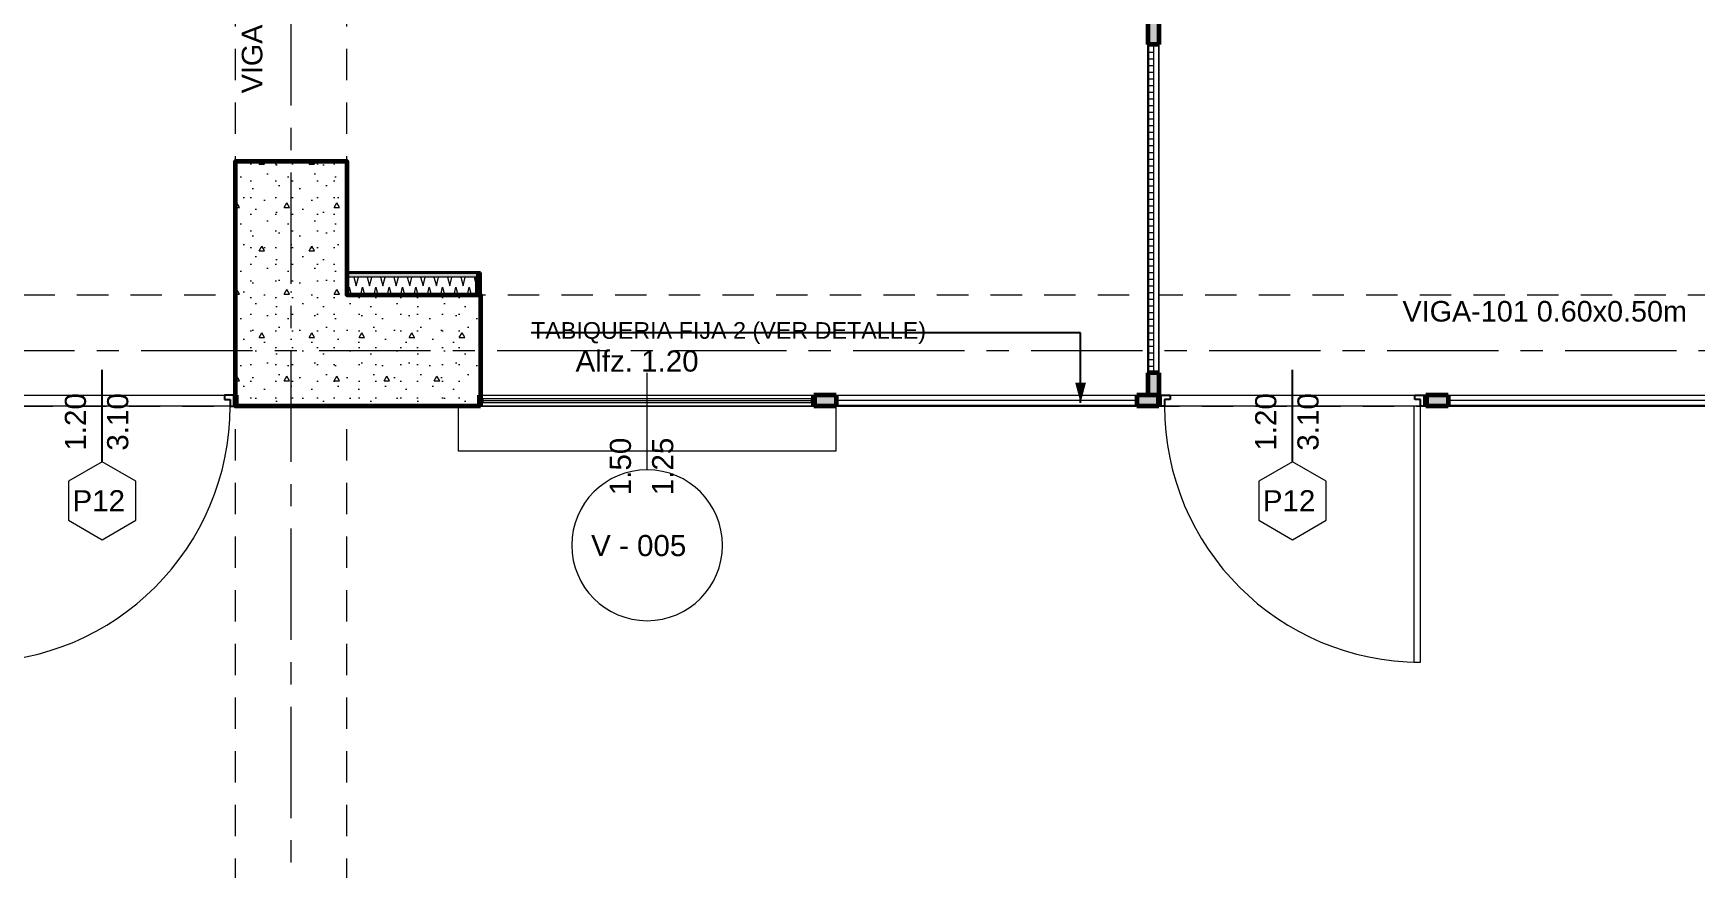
# Model space of a CAD drawing. Header units: inches. Extents: x -19 to 5698, y -728 to 92.
# Drawn here: x 299.66 to 307.13, y 27.62 to 31.37 of the extents above; entities that cross this region are included whole.
import ezdxf

# ---------------------------------------------------------------- set-up
doc = ezdxf.new("R2010")
doc.units = ezdxf.units.IN
doc.header["$MEASUREMENT"] = 0
doc.set_wipeout_variables(frame=1)
for name, pattern in [('HIDDEN', [0.375, 0.25, -0.125]), ('Hidden Line', [0.195611, 0.141111, -0.0545]), ('Punto & Raya', [0.65, 0.5, -0.075, 0, -0.075]), ('Wipeout_Contour', [1, 0, -1])]:
    doc.linetypes.add(name, pattern=pattern)
doc.layers.get('0').update_dxf_attribs({"color": 61})
doc.layers.add('00 conduct tomacorr', color=120, linetype='HIDDEN', lineweight=30)
for name, color, linetype in [('02 _ ARQ _ ALB _ Ejes Generales', 251, 'Continuous'), ('02 _ ARQ _ ALB _ Muros Interiores', 7, 'Continuous'), ('02 _ ARQ _ ZON _ Espacio.3D', 7, 'Continuous'), ('08 _ STR _ EXT _ 06 Columnas', 7, 'Continuous'), ('08 _ STR _ EXT _ 09 Vigas', 251, 'Continuous'), ('Acabado - Muros', 7, 'Continuous'), ('Estructura - 04 MURO', 7, 'Continuous'), ('Interior - Mobiliario', 7, 'Continuous'), ('Notas - Etiquetas', 7, 'Continuous')]:
    doc.layers.add(name, color=color, linetype=linetype)
doc.styles.add('Estilo_Generado_4', font='swisse.ttf')
doc.dimstyles.new('Estilo_Generado__8', dxfattribs={"dimtxt": 0.18, "dimasz": 0.0912, "dimexe": 0.18, "dimexo": 0.0625, "dimgap": 0, "dimtad": 0, "dimtih": 1, "dimtoh": 1, "dimdec": 4, "dimzin": 0, "dimdsep": 46, "dimcen": 0.09, "dimadec": 0, "dimazin": 0, "dimtfac": 1, "dimtdec": 4, "dimtmove": 0, "dimatfit": 3, "dimldrblk": 'ARROWHEAD_5', "dimfxl": 1, "dimtolj": 1, "dimtzin": 0, "dimarcsym": 0})

# ---------------------------------------------------------------- blocks, each defined once
blk = doc.blocks.new('*X191', base_point=(2412.1771, 0))
at = {"layer": 'Estructura - 04 MURO', "color": 9, "linetype": 'Continuous', "lineweight": 5}
for p, q in [((2436.2585, 30.2799), (2436.2692, 30.24)), ((2436.2692, 30.24), (2436.2785, 30.2799)), ((2436.3185, 30.2799), (2436.3203, 30.2731))]:
    blk.add_line(p, q, dxfattribs=at)
blk = doc.blocks.new('*X192', base_point=(2412.1771, 0))
at = {"layer": 'Estructura - 04 MURO', "color": 9, "linetype": 'Continuous', "lineweight": 5}
for p, q in [((2436.3203, 30.2731), (2436.327, 30.2481)), ((2436.2892, 30.1999), (2436.2971, 30.2339)), ((2436.2971, 30.2339), (2436.3062, 30.1999))]:
    blk.add_line(p, q, dxfattribs=at)
blk = doc.blocks.new('*X193', base_point=(2412.1771, 0))
at = {"layer": 'Estructura - 04 MURO', "color": 9, "linetype": 'Continuous', "lineweight": 5}
for p, q in [((2435.7785, 30.2799), (2435.7892, 30.24)), ((2435.7892, 30.24), (2435.7985, 30.2799)), ((2435.8385, 30.2799), (2435.8492, 30.24)), ((2435.8492, 30.24), (2435.8585, 30.2799)), ((2435.8985, 30.2799), (2435.9092, 30.24)), ((2435.9092, 30.24), (2435.9185, 30.2799)), ((2435.9585, 30.2799), (2435.9692, 30.24)), ((2435.9692, 30.24), (2435.9785, 30.2799)), ((2436.0185, 30.2799), (2436.0292, 30.24)), ((2436.0292, 30.24), (2436.0385, 30.2799)), ((2436.0785, 30.2799), (2436.0892, 30.24)), ((2436.0892, 30.24), (2436.0985, 30.2799)), ((2436.1385, 30.2799), (2436.1492, 30.24)), ((2436.1492, 30.24), (2436.1585, 30.2799)), ((2436.1985, 30.2799), (2436.2092, 30.24)), ((2436.2092, 30.24), (2436.2185, 30.2799)), ((2435.7492, 30.2), (2435.7571, 30.2339)), ((2435.7571, 30.2339), (2435.7662, 30.2)), ((2435.8092, 30.2), (2435.8171, 30.2339)), ((2435.8171, 30.2339), (2435.8262, 30.2)), ((2435.8692, 30.2), (2435.8771, 30.2339)), ((2435.8771, 30.2339), (2435.8862, 30.2)), ((2435.9292, 30.2), (2435.9371, 30.2339)), ((2435.9371, 30.2339), (2435.9462, 30.2)), ((2435.9892, 30.2), (2435.9971, 30.2339)), ((2435.9971, 30.2339), (2436.0062, 30.2)), ((2436.0492, 30.1999), (2436.0571, 30.2339)), ((2436.0571, 30.2339), (2436.0662, 30.1999)), ((2436.1092, 30.1999), (2436.1171, 30.2339)), ((2436.1171, 30.2339), (2436.1262, 30.1999)), ((2436.1692, 30.1999), (2436.1771, 30.2339)), ((2436.1771, 30.2339), (2436.1862, 30.1999)), ((2436.2292, 30.1999), (2436.2371, 30.2339)), ((2436.2371, 30.2339), (2436.2462, 30.1999))]:
    blk.add_line(p, q, dxfattribs=at)
blk = doc.blocks.new('ARROWHEAD_5')
at = {"linetype": 'Continuous', "lineweight": 0}
blk.add_hatch(color=0, dxfattribs=at).paths.add_polyline_path([(-1, 0.2679), (0, 0), (-1, -0.2679)])
at = {"color": 0, "linetype": 'Continuous', "lineweight": 0}
blk.add_line((0, 0), (-1, 0), dxfattribs=at)

msp = doc.modelspace()

# ---------------------------------------------------------------- hatches: boundary and pattern name
at = {"layer": '08 _ STR _ EXT _ 06 Columnas', "linetype": 'Continuous', "lineweight": 9}
h = msp.add_hatch(dxfattribs=at)
h.set_pattern_fill('HORMIGÓN_EN_MASA_0002', style=0, pattern_type=2)
h.set_pattern_definition([(0, (277.50006, 1e-08), (0, 0.3897114), [0.024375, -0.200625]), (0, (277.61256, 0.19486), (0, 0.3897114), [0.024375, -0.200625]), (60, (277.50006, 1e-08), (-0.3375, 0.1948557), [0.024375, -0.200625]), (60, (277.72506, 1e-08), (-0.3375, 0.1948557), [0.024375, -0.200625]), (120, (277.52444, 1e-08), (0.3375, 0.1948557), [0.024375, -0.200625]), (120, (277.74944, 1e-08), (0.3375, 0.1948557), [0.024375, -0.200625]), (0, (277.50006, 0.0375), (0, 0.075), [0, -0.075, 0, -0.1125]), (45, (277.53756, 0.0375), (-0.05303301, 0.05303301), [0, -0.05625, 0, -0.09375])])
h.paths.add_polyline_path([(301.67, 29.7), (301.67, 30.1999), (301.07, 30.2), (301.07, 30.8001), (300.57, 30.8002), (300.57, 29.7)])
at = {"layer": 'Estructura - 04 MURO', "linetype": 'Continuous', "lineweight": 9}
for points in [[(301.65, 30.2999), (301.07, 30.2999), (301.07, 30.2799), (301.65, 30.2799)], [(301.65, 30.2799), (301.67, 30.2999), (301.65, 30.2999)], [(301.65, 30.2799), (301.67, 30.2799), (301.67, 30.2999)], [(301.65, 30.1999), (301.67, 30.1999), (301.67, 30.2799), (301.65, 30.2799)]]:
    msp.add_hatch(color=250, dxfattribs=at).paths.add_polyline_path(points)

# ---------------------------------------------------------------- linework, layer by layer
at = {"layer": '02 _ ARQ _ ALB _ Ejes Generales', "color": 251, "linetype": 'Punto & Raya', "lineweight": 13, "true_color": 0x636466}
msp.add_line((300.82, 3.05), (300.82, 44.9), dxfattribs=at)
at = {"layer": '02 _ ARQ _ ALB _ Muros Interiores', "color": 152, "linetype": 'Continuous', "lineweight": 25}
for p, q in [((299.97, 29.45), (299.97, 29.8625)), ((305.32, 29.45), (305.32, 29.8625))]:
    msp.add_line(p, q, dxfattribs=at)
at = {"layer": '02 _ ARQ _ ALB _ Muros Interiores', "color": 165, "linetype": 'Continuous', "lineweight": 15}
for p, q in [((302.4195, 29.4137), (302.4195, 29.85)), ((301.6695, 29.75), (303.1695, 29.75)), ((301.6695, 29.7), (303.1695, 29.7)), ((301.6795, 29.735), (303.1595, 29.735)), ((301.6795, 29.725), (303.1595, 29.725)), ((303.1595, 29.715), (301.6795, 29.715)), ((305.895, 29.7), (305.865, 29.7)), ((305.865, 29.7), (305.865, 28.55)), ((305.895, 28.55), (305.895, 29.7)), ((305.865, 28.55), (305.895, 28.55))]:
    msp.add_line(p, q, dxfattribs=at)
at = {"layer": '02 _ ARQ _ ALB _ Muros Interiores', "color": 165, "linetype": 'Continuous', "lineweight": 25}
for p, q in [((300.52, 29.75), (300.52, 29.73)), ((300.57, 29.75), (300.52, 29.75)), ((300.57, 29.7), (300.57, 29.75)), ((304.72, 29.7), (304.72, 29.75)), ((304.72, 29.75), (304.77, 29.75)), ((304.77, 29.75), (304.77, 29.73)), ((305.87, 29.73), (305.87, 29.75)), ((305.87, 29.75), (305.92, 29.75)), ((305.92, 29.75), (305.92, 29.7)), ((300.52, 29.73), (300.545, 29.73)), ((300.545, 29.73), (300.545, 29.7)), ((300.545, 29.7), (300.57, 29.7)), ((301.6695, 29.735), (301.6795, 29.735)), ((301.6795, 29.715), (301.6695, 29.715)), ((301.6795, 29.735), (301.6795, 29.715)), ((303.1595, 29.715), (303.1595, 29.735)), ((303.1595, 29.735), (303.1695, 29.735)), ((303.1695, 29.715), (303.1595, 29.715)), ((304.745, 29.7), (304.72, 29.7)), ((304.77, 29.73), (304.745, 29.73)), ((304.745, 29.73), (304.745, 29.7)), ((305.895, 29.73), (305.87, 29.73)), ((305.895, 29.7), (305.895, 29.73)), ((305.92, 29.7), (305.895, 29.7))]:
    msp.add_line(p, q, dxfattribs=at)
at = {"layer": '02 _ ARQ _ ALB _ Muros Interiores', "color": 7, "linetype": 'Continuous', "lineweight": 80}
for p, q in [((300.57, 29.75), (300.57, 29.7)), ((300.57, 29.75), (300.57, 29.7)), ((300.57, 29.75), (300.57, 29.7)), ((301.6695, 29.735), (301.6695, 29.75)), ((301.6695, 29.735), (301.6695, 29.75)), ((303.1695, 29.735), (303.1695, 29.75)), ((303.1695, 29.735), (303.1695, 29.75)), ((304.72, 29.75), (304.72, 29.7)), ((304.72, 29.75), (304.72, 29.7)), ((304.72, 29.75), (304.72, 29.7)), ((305.92, 29.75), (305.92, 29.7)), ((305.92, 29.75), (305.92, 29.7)), ((305.92, 29.75), (305.92, 29.7)), ((301.6695, 29.715), (301.6695, 29.735)), ((301.6695, 29.715), (301.6695, 29.735)), ((301.6695, 29.715), (301.6695, 29.735)), ((301.6695, 29.7), (301.6695, 29.715)), ((301.6695, 29.7), (301.6695, 29.715)), ((303.1695, 29.715), (303.1695, 29.735)), ((303.1695, 29.715), (303.1695, 29.735)), ((303.1695, 29.715), (303.1695, 29.735)), ((303.1695, 29.7), (303.1695, 29.715)), ((303.1695, 29.7), (303.1695, 29.715))]:
    msp.add_line(p, q, dxfattribs=at)
at = {"layer": '02 _ ARQ _ ALB _ Muros Interiores', "color": 251, "linetype": 'Continuous', "lineweight": 13, "flags": 128}
for points in [[(299.97, 29.1), (300.1216, 29.1875), (300.1216, 29.3625), (299.97, 29.45), (299.8185, 29.3625), (299.8185, 29.1875)], [(305.32, 29.1), (305.4716, 29.1875), (305.4716, 29.3625), (305.32, 29.45), (305.1685, 29.3625), (305.1685, 29.1875)]]:
    msp.add_lwpolyline(points, close=True, dxfattribs=at)
msp.add_lwpolyline([(302.0808, 29.075, 1), (302.7583, 29.075, 1)], format="xyb", close=True, dxfattribs=at)
at = {"layer": '02 _ ARQ _ ALB _ Muros Interiores', "color": 165, "linetype": 'Continuous', "lineweight": 15}
for centre, start, end in [((299.395, 29.7), 270, 0), ((305.895, 29.7), 180, 270)]:
    msp.add_arc(centre, 1.15, start, end, dxfattribs=at)
at = {"layer": '02 _ ARQ _ ZON _ Espacio.3D', "color": 254, "linetype": 'Continuous', "lineweight": 0, "flags": 128}
for points in [[(287.57, 29.75), (293.57, 29.75), (293.57, 31.0002), (294.07, 31.0001), (294.07, 30.2), (294.47, 30.1999), (294.47, 29.75), (300.5701, 29.75), (300.57, 30.8002), (301.07, 30.8001), (301.07, 30.2), (301.67, 30.1999), (301.67, 29.75), (304.6701, 29.75), (304.6701, 39.7505), (301.07, 39.7505), (301.07, 39), (300.57, 39), (300.57, 39.4), (294.07, 39.4), (294.0699, 39), (293.5699, 39), (293.5698, 39.7505), (288.7701, 39.7505)], [(315.07, 39), (314.57, 39), (314.57, 39.4), (310.7229, 39.4), (310.7234, 39.7505), (308.4643, 39.75), (308.47, 39.4), (308.07, 39.4), (308.07, 39), (307.57, 39), (307.57, 39.7505), (306.294, 39.7505), (306.294, 39.3999), (306.064, 39.4), (306.064, 39.7505), (304.72, 39.75), (304.72, 29.75), (307.57, 29.75), (307.57, 30.6), (308.07, 30.6), (308.07, 29.75), (314.5697, 29.75), (314.57, 30.6), (315.07, 30.6)], [(324.17, 27), (324.17, 29.7), (300.57, 29.7), (297.57, 29.7), (297.5701, 17.4)]]:
    msp.add_lwpolyline(points, dxfattribs=at)
at = {"layer": '08 _ STR _ EXT _ 06 Columnas', "color": 7, "linetype": 'Continuous', "lineweight": 60, "flags": 128}
msp.add_lwpolyline([(301.67, 29.7), (300.57, 29.7), (300.57, 30.8002), (301.07, 30.8001), (301.07, 30.2), (301.67, 30.1999)], close=True, dxfattribs=at)
at = {"layer": '08 _ STR _ EXT _ 09 Vigas', "color": 251, "linetype": 'Hidden Line', "lineweight": 13, "true_color": 0x636466}
for p, q in [((300.57, 30.2), (300.57, 39.4)), ((301.07, 30.2), (301.07, 39.4)), ((294.07, 30.2), (300.57, 30.2)), ((301.07, 30.2), (307.57, 30.2)), ((300.57, 17.4), (300.57, 29.7)), ((301.07, 17.4), (301.07, 29.7))]:
    msp.add_line(p, q, dxfattribs=at)
at = {"layer": 'Acabado - Muros', "color": 7, "linetype": 'Continuous', "lineweight": 60}
for p, q in [((303.169, 29.75), (303.169, 29.7)), ((304.72, 29.75), (304.67, 29.75)), ((304.72, 29.75), (304.72, 29.7)), ((305.92, 29.75), (305.92, 29.7))]:
    msp.add_line(p, q, dxfattribs=at)
at = {"layer": 'Estructura - 04 MURO', "color": 143, "linetype": 'Continuous', "lineweight": 5}
for p, q in [((301.57, 30.2799), (301.07, 30.2799)), ((301.65, 30.2799), (301.57, 30.2799)), ((301.65, 30.2799), (301.57, 30.2799)), ((301.65, 30.1999), (301.65, 30.2799))]:
    msp.add_line(p, q, dxfattribs=at)
at = {"layer": 'Estructura - 04 MURO', "color": 7, "linetype": 'Continuous', "lineweight": 40, "flags": 128}
for points in [[(301.65, 30.2999), (301.07, 30.2999)], [(301.67, 30.2999), (301.65, 30.2999)], [(301.67, 30.1999), (301.67, 30.2999)]]:
    msp.add_lwpolyline(points, dxfattribs=at)

# ---------------------------------------------------------------- block references
at = {"layer": 'Estructura - 04 MURO', "color": 7, "lineweight": 80}
for name in ['*X193', '*X191', '*X192']:
    msp.add_blockref(name, (277.5001, 0), dxfattribs=at)

# ---------------------------------------------------------------- texts
at = {"layer": '02 _ ARQ _ ALB _ Muros Interiores', "color": 5, "lineweight": 25, "char_height": 0.095, "attachment_point": 7, "style": 'Estilo_Generado_4'}
for s, insert in [('\\A1;{\\pql;\\pt0;\\fSwis721 Ex BT|b0|i0|c0|p34;Alfz. 1.20\\fSwis721 Ex BT|b0|i0|c0|p34;\\A1{\\H.66x;\\S^  ;}\\fSwis721 Ex BT|b0|i0|c0|p34;\\fSwis721 Ex BT|b0|i0|c0|p34;}', (302.0977, 29.8275)), ('\\A1;{\\pql;\\pt0;\\fSwis721 Ex BT|b0|i0|c0|p34;P12\\fSwis721 Ex BT|b0|i0|c0|p34;\\fSwis721 Ex BT|b0|i0|c0|p34;\\fSwis721 Ex BT|b0|i0|c0|p34;}', (299.8367, 29.2275)), ('\\A1;{\\pql;\\pt0;\\fSwis721 Ex BT|b0|i0|c0|p34;P12\\fSwis721 Ex BT|b0|i0|c0|p34;\\fSwis721 Ex BT|b0|i0|c0|p34;\\fSwis721 Ex BT|b0|i0|c0|p34;}', (305.1867, 29.2275)), ('\\A1;{\\pql;\\pt0;\\fSwis721 Ex BT|b0|i0|c0|p34;V - 005\\fSwis721 Ex BT|b0|i0|c0|p34;\\fSwis721 Ex BT|b0|i0|c0|p34;\\fSwis721 Ex BT|b0|i0|c0|p34;}', (302.1676, 29.025))]:
    msp.add_mtext(s, dxfattribs=dict(at, insert=insert))
at = {"layer": '02 _ ARQ _ ALB _ Muros Interiores', "color": 5, "lineweight": 25, "char_height": 0.095, "attachment_point": 7, "rotation": 90, "style": 'Estilo_Generado_4'}
for s, insert in [('\\A1;{\\pql;\\pt0;\\fSwis721 Ex BT|b0|i0|c0|p34;1.20\\fSwis721 Ex BT|b0|i0|c0|p34;\\A1{\\H.66x;\\S^  ;}\\fSwis721 Ex BT|b0|i0|c0|p34;\\fSwis721 Ex BT|b0|i0|c0|p34;}', (299.925, 29.5)), ('\\A1;{\\pql;\\pt0;\\fSwis721 Ex BT|b0|i0|c0|p34;3.10\\fSwis721 Ex BT|b0|i0|c0|p34;\\A1{\\H.66x;\\S^  ;}\\fSwis721 Ex BT|b0|i0|c0|p34;\\fSwis721 Ex BT|b0|i0|c0|p34;}', (300.115, 29.5)), ('\\A1;{\\pql;\\pt0;\\fSwis721 Ex BT|b0|i0|c0|p34;1.20\\fSwis721 Ex BT|b0|i0|c0|p34;\\A1{\\H.66x;\\S^  ;}\\fSwis721 Ex BT|b0|i0|c0|p34;\\fSwis721 Ex BT|b0|i0|c0|p34;}', (305.275, 29.5)), ('\\A1;{\\pql;\\pt0;\\fSwis721 Ex BT|b0|i0|c0|p34;3.10\\fSwis721 Ex BT|b0|i0|c0|p34;\\A1{\\H.66x;\\S^  ;}\\fSwis721 Ex BT|b0|i0|c0|p34;\\fSwis721 Ex BT|b0|i0|c0|p34;}', (305.465, 29.5)), ('\\A1;{\\pql;\\pt0;\\fSwis721 Ex BT|b0|i0|c0|p34;1.50\\fSwis721 Ex BT|b0|i0|c0|p34;\\A1{\\H.66x;\\S^  ;}\\fSwis721 Ex BT|b0|i0|c0|p34;\\fSwis721 Ex BT|b0|i0|c0|p34;}', (302.3745, 29.3)), ('\\A1;{\\pql;\\pt0;\\fSwis721 Ex BT|b0|i0|c0|p34;1.25\\fSwis721 Ex BT|b0|i0|c0|p34;\\A1{\\H.66x;\\S^  ;}\\fSwis721 Ex BT|b0|i0|c0|p34;\\fSwis721 Ex BT|b0|i0|c0|p34;}', (302.5645, 29.3))]:
    msp.add_mtext(s, dxfattribs=dict(at, insert=insert))
at = {"layer": 'Notas - Etiquetas', "color": 171, "linetype": 'Continuous', "lineweight": 13, "insert": (300.5976, 31.1051), "char_height": 0.0925, "attachment_point": 1, "rotation": 90, "style": 'Estilo_Generado_4'}
msp.add_mtext('\\A1;{\\pql;\\fSwis721 Ex BT|b0|i0|c0|p34;VIGA-101\\fSwis721 Ex BT|b0|i0|c0|p34; \\fSwis721 Ex BT|b0|i0|c0|p34;0.60\\fSwis721 Ex BT|b0|i0|c0|p34;x\\fSwis721 Ex BT|b0|i0|c0|p34;0.50\\fSwis721 Ex BT|b0|i0|c0|p34;m}', dxfattribs=at)
at = {"layer": 'Notas - Etiquetas', "color": 171, "linetype": 'Continuous', "lineweight": 13, "style": 'Estilo_Generado_4'}
for s, insert, char_height, attachment_point in [('\\A1;{\\pql;\\fSwis721 Ex BT|b0|i0|c0|p34;VIGA-101\\fSwis721 Ex BT|b0|i0|c0|p34; \\fSwis721 Ex BT|b0|i0|c0|p34;0.60\\fSwis721 Ex BT|b0|i0|c0|p34;x\\fSwis721 Ex BT|b0|i0|c0|p34;0.50\\fSwis721 Ex BT|b0|i0|c0|p34;m}', (305.8146, 30.1724), 0.0925, 1), ('\\A1;{\\pql;\\fSwis721 Ex BT|b0|i0|c0|p34;TABIQUERIA FIJA 2 (VER DETALLE)\\fSwis721 Ex BT|b0|i0|c0|p34; }', (301.8976, 30.0286), 0.075, 4)]:
    msp.add_mtext(s, dxfattribs=dict(at, insert=insert, char_height=char_height, attachment_point=attachment_point))

# ---------------------------------------------------------------- leaders
at = {"layer": 'Notas - Etiquetas', "color": 144, "linetype": 'Continuous', "lineweight": 13, "annotation_type": 0, "has_hookline": 1, "hookline_direction": 1, "text_width": 1.9482, "horizontal_direction": (0, 1, 0)}
msp.add_leader([(304.685, 34.825), (304.8475, 34.6717), (304.8475, 32.2016)], dimstyle='Estilo_Generado__8', dxfattribs=at)

# ---------------------------------------------------------------- next in the draw order: wipeouts: each hides what was drawn before it
at = {"color": 254, "linetype": 'Wipeout_Contour', "lineweight": 0, "ltscale": 9758.255891}
msp.add_wipeout([(304.67, 29.85), (304.72, 29.85), (304.72, 31.3249), (304.67, 31.3249)], dxfattribs=at).dxf.layer = 'Acabado - Muros'
at = {"color": 254, "linetype": 'Wipeout_Contour', "lineweight": 0, "ltscale": 9755.210992}
msp.add_wipeout([(304.62, 29.7), (304.62, 29.75), (303.269, 29.75), (303.269, 29.7)], dxfattribs=at).dxf.layer = 'Acabado - Muros'
at = {"color": 254, "linetype": 'Wipeout_Contour', "lineweight": 0, "ltscale": 9766.412196}
msp.add_wipeout([(307.47, 29.7), (307.47, 29.75), (306.02, 29.75), (306.02, 29.7)], dxfattribs=at).dxf.layer = 'Acabado - Muros'

# ---------------------------------------------------------------- next in the draw order: linework, layer by layer
at = {"layer": 'Acabado - Muros', "color": 251, "linetype": 'Continuous', "lineweight": 13, "flags": 128}
for points in [[(304.67, 29.85), (304.67, 31.3249)], [(304.72, 29.85), (304.72, 31.3249)], [(303.269, 29.75), (304.62, 29.75)], [(306.02, 29.75), (307.47, 29.75)], [(303.269, 29.7), (304.62, 29.7)], [(306.02, 29.7), (307.47, 29.7)]]:
    msp.add_lwpolyline(points, dxfattribs=at)

# ---------------------------------------------------------------- next in the draw order: wipeouts: each hides what was drawn before it
at = {"color": 254, "linetype": 'Wipeout_Contour', "lineweight": 0, "ltscale": 9758.215895}
msp.add_wipeout([(304.675, 31.3249), (304.675, 29.85), (304.695, 29.85), (304.695, 31.3249)], dxfattribs=at).dxf.layer = 'Acabado - Muros'
at = {"color": 254, "linetype": 'Wipeout_Contour', "lineweight": 0, "ltscale": 9755.210505}
msp.add_wipeout([(304.62, 29.705), (304.62, 29.725), (303.269, 29.725), (303.269, 29.705)], dxfattribs=at).dxf.layer = 'Acabado - Muros'
at = {"color": 254, "linetype": 'Wipeout_Contour', "lineweight": 0, "ltscale": 9766.411709}
msp.add_wipeout([(307.47, 29.705), (307.47, 29.725), (306.02, 29.725), (306.02, 29.705)], dxfattribs=at).dxf.layer = 'Acabado - Muros'

# ---------------------------------------------------------------- next in the draw order: hatches: boundary and pattern name
at = {"layer": 'Acabado - Muros', "linetype": 'Continuous', "lineweight": 0}
for points in [[(304.72, 31.4249), (304.67, 31.4249), (304.67, 31.3249), (304.72, 31.3249)], [(304.67, 29.85), (304.67, 29.75), (304.72, 29.75), (304.72, 29.85)], [(303.269, 29.7), (303.269, 29.75), (303.169, 29.75), (303.169, 29.7)], [(304.62, 29.7), (304.72, 29.7), (304.72, 29.75), (304.62, 29.75)], [(306.02, 29.7), (306.02, 29.75), (305.92, 29.75), (305.92, 29.7)]]:
    msp.add_hatch(color=254, dxfattribs=at).paths.add_polyline_path(points)
h = msp.add_hatch(dxfattribs=at)
h.set_pattern_fill('CONTRACHAPADO_0002', color=254, style=0, pattern_type=2)
h.set_pattern_definition([(0, (277.50006, 1e-08), (0, 0.030000001), [])])
h.paths.add_polyline_path([(304.675, 31.3249), (304.675, 29.85), (304.695, 29.85), (304.695, 31.3249)])

# ---------------------------------------------------------------- next in the draw order: linework, layer by layer
at = {"layer": '00 conduct tomacorr'}
msp.add_arc((305.7041, 29.4394, -0.0007), 2.7974, 16.3796, 115.78473, dxfattribs=at)
at = {"layer": '02 _ ARQ _ ALB _ Ejes Generales', "color": 251, "linetype": 'Punto & Raya', "lineweight": 13, "true_color": 0x636466}
msp.add_line((283.3455, 29.95), (332.07, 29.95), dxfattribs=at)
at = {"layer": '08 _ STR _ EXT _ 09 Vigas', "color": 251, "linetype": 'Hidden Line', "lineweight": 13, "true_color": 0x636466}
msp.add_line((287.07, 29.7), (307.57, 29.7), dxfattribs=at)
at = {"layer": 'Acabado - Muros', "color": 7, "linetype": 'Continuous', "lineweight": 60}
for p, q in [((304.67, 31.4249), (304.67, 31.3249)), ((304.72, 31.4249), (304.72, 31.3249)), ((304.72, 31.3249), (304.67, 31.3249)), ((304.67, 29.85), (304.67, 29.75)), ((304.72, 29.85), (304.67, 29.85)), ((304.72, 29.85), (304.72, 29.75)), ((303.269, 29.75), (303.169, 29.75)), ((303.269, 29.75), (303.269, 29.7)), ((304.62, 29.75), (304.62, 29.7)), ((304.72, 29.75), (304.62, 29.75)), ((306.02, 29.75), (305.92, 29.75)), ((306.02, 29.75), (306.02, 29.7)), ((303.269, 29.7), (303.169, 29.7)), ((304.72, 29.7), (304.62, 29.7)), ((306.02, 29.7), (305.92, 29.7))]:
    msp.add_line(p, q, dxfattribs=at)
at = {"layer": 'Acabado - Muros', "color": 7, "linetype": 'Continuous', "lineweight": 13, "flags": 128}
for points in [[(304.675, 31.3249), (304.695, 31.3249), (304.695, 29.85), (304.675, 29.85)], [(304.62, 29.705), (304.62, 29.725), (303.269, 29.725), (303.269, 29.705)], [(307.47, 29.705), (307.47, 29.725), (306.02, 29.725), (306.02, 29.705)]]:
    msp.add_lwpolyline(points, close=True, dxfattribs=at)
at = {"layer": 'Interior - Mobiliario', "color": 175, "linetype": 'Continuous', "lineweight": 13, "flags": 128}
msp.add_lwpolyline([(301.57, 29.5), (303.269, 29.5), (303.269, 29.7), (301.57, 29.7)], close=True, dxfattribs=at)

# ---------------------------------------------------------------- next in the draw order: leaders
at = {"layer": 'Notas - Etiquetas', "color": 144, "linetype": 'Continuous', "lineweight": 13, "annotation_type": 0, "has_hookline": 1, "hookline_direction": 1, "text_width": 1.9482}
msp.add_leader([(304.3677, 29.715), (304.3677, 30.0286), (301.8976, 30.0286)], dimstyle='Estilo_Generado__8', dxfattribs=at)

doc.saveas('drawing.dxf')
